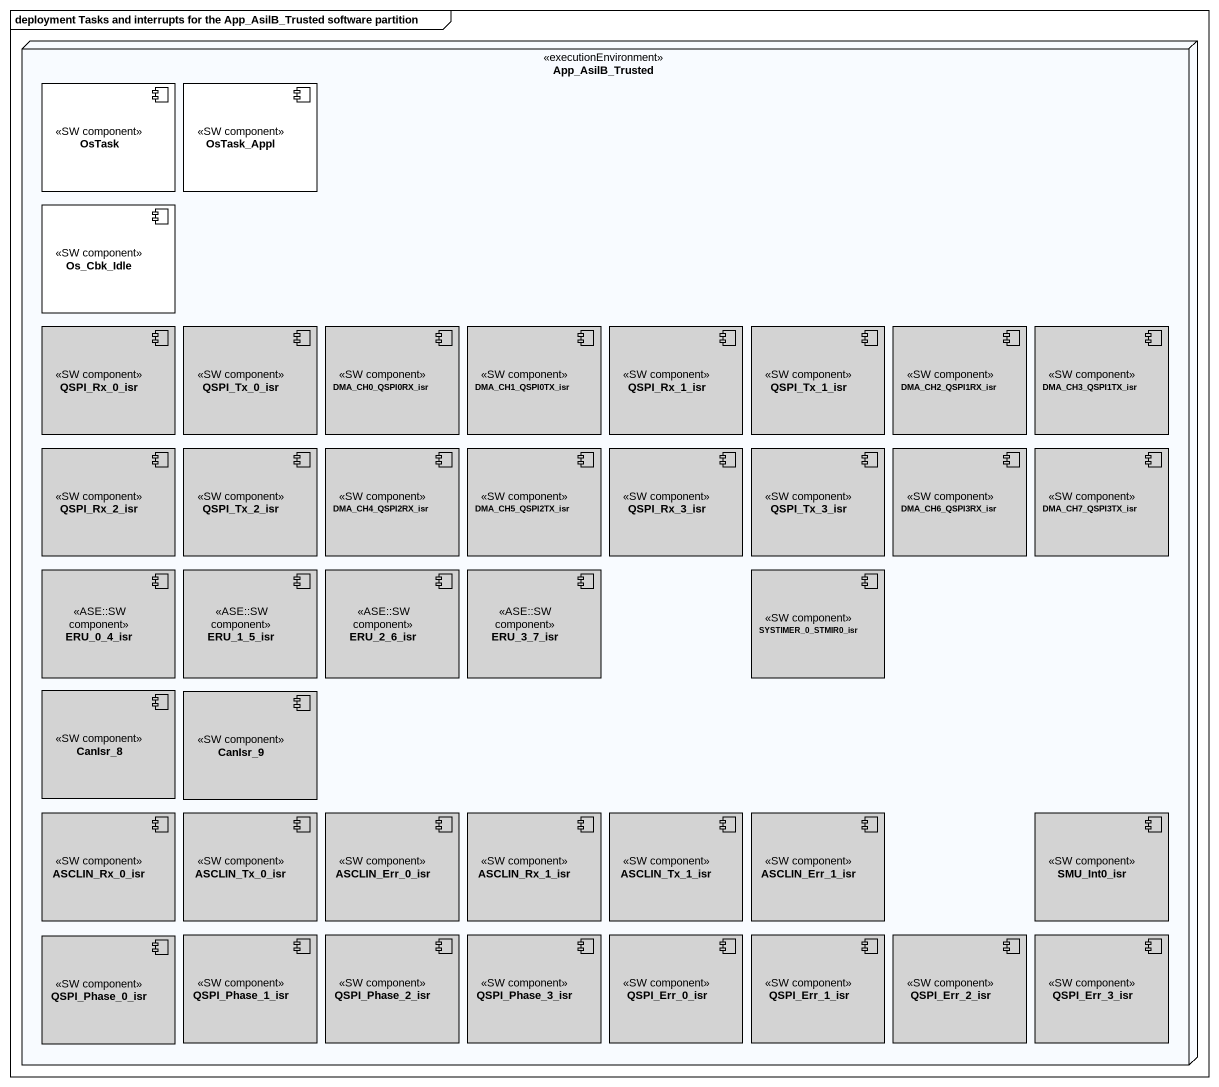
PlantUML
@startuml
mainframe deployment Tasks and interrupts for the App_AsilB_Trusted software partition
node App_AsilB_Trusted <<executionEnvironment>> {
  component OsTask <<SW component>> #FFFFFF
  component OsTask_Appl <<SW component>> #FFFFFF
  component Os_Cbk_Idle <<SW component>> #FFFFFF
  component QSPI_Rx_0_isr <<SW component>> #D3D3D3
  component QSPI_Tx_0_isr <<SW component>> #D3D3D3
  component DMA_CH0_QSPI0RX_isr <<SW component>> #D3D3D3
  component DMA_CH1_QSPI0TX_isr <<SW component>> #D3D3D3
  component QSPI_Rx_1_isr <<SW component>> #D3D3D3
  component QSPI_Tx_1_isr <<SW component>> #D3D3D3
  component DMA_CH2_QSPI1RX_isr <<SW component>> #D3D3D3
  component DMA_CH3_QSPI1TX_isr <<SW component>> #D3D3D3
  component QSPI_Rx_2_isr <<SW component>> #D3D3D3
  component QSPI_Tx_2_isr <<SW component>> #D3D3D3
  component DMA_CH4_QSPI2RX_isr <<SW component>> #D3D3D3
  component DMA_CH5_QSPI2TX_isr <<SW component>> #D3D3D3
  component QSPI_Rx_3_isr <<SW component>> #D3D3D3
  component QSPI_Tx_3_isr <<SW component>> #D3D3D3
  component DMA_CH6_QSPI3RX_isr <<SW component>> #D3D3D3
  component DMA_CH7_QSPI3TX_isr <<SW component>> #D3D3D3
  component ERU_0_4_isr <<ASE::SW component>> #D3D3D3
  component ERU_1_5_isr <<ASE::SW component>> #D3D3D3
  component ERU_2_6_isr <<ASE::SW component>> #D3D3D3
  component ERU_3_7_isr <<ASE::SW component>> #D3D3D3
  component SYSTIMER_0_STMIR0_isr <<SW component>> #D3D3D3
  component CanIsr_8 <<SW component>> #D3D3D3
  component CanIsr_9 <<SW component>> #D3D3D3
  component ASCLIN_Rx_0_isr <<SW component>> #D3D3D3
  component ASCLIN_Tx_0_isr <<SW component>> #D3D3D3
  component ASCLIN_Err_0_isr <<SW component>> #D3D3D3
  component ASCLIN_Rx_1_isr <<SW component>> #D3D3D3
  component ASCLIN_Tx_1_isr <<SW component>> #D3D3D3
  component ASCLIN_Err_1_isr <<SW component>> #D3D3D3
  component SMU_Int0_isr <<SW component>> #D3D3D3
  component QSPI_Phase_0_isr <<SW component>> #D3D3D3
  component QSPI_Phase_1_isr <<SW component>> #D3D3D3
  component QSPI_Phase_2_isr <<SW component>> #D3D3D3
  component QSPI_Phase_3_isr <<SW component>> #D3D3D3
  component QSPI_Err_0_isr <<SW component>> #D3D3D3
  component QSPI_Err_1_isr <<SW component>> #D3D3D3
  component QSPI_Err_2_isr <<SW component>> #D3D3D3
  component QSPI_Err_3_isr <<SW component>> #D3D3D3
}
@enduml
